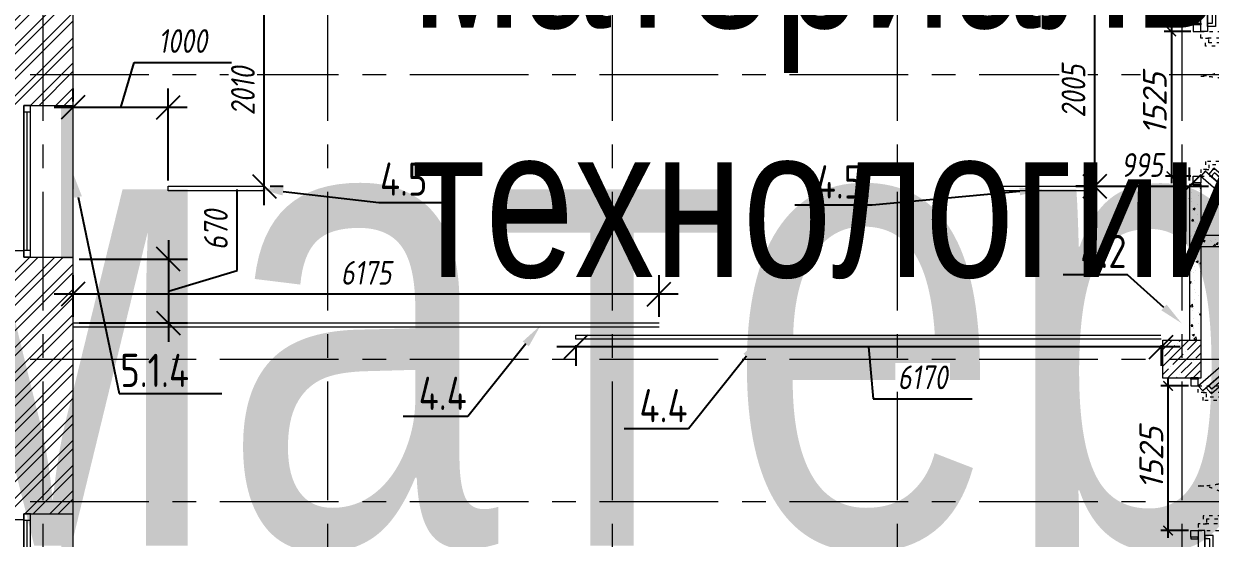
# Model space of a CAD drawing. Header units: millimetres. Extents: x -39 to 9534995, y -146829 to 289341.
# Drawn here: x 539500 to 552001, y -32299 to -26874 of the extents above; entities that cross this region are included whole.
import ezdxf
from ezdxf import colors
from ezdxf.entities.mleader import LeaderData, LeaderLine
from ezdxf.enums import TextEntityAlignment as Align
from ezdxf.math import Vec2, Vec3

# ---------------------------------------------------------------- set-up
doc = ezdxf.new("R2018")
doc.units = ezdxf.units.MM
doc.linetypes.add('ACAD_ISO03W100', pattern=[30, 12, -18])
doc.linetypes.add('CENTER', pattern=[2, 1.25, -0.25, 0.25, -0.25])
for name, color, linetype, lineweight in [('_TEXT', 7, 'Continuous', 30), ('АР_Двери', 7, 'Continuous', 0), ('АР_Колонны', 5, 'Continuous', 35), ('АР_Колонны Штрих', 250, 'Continuous', 5), ('АР_Маркер экспликации', 239, 'Continuous', 13), ('АР_Номер помещения', 250, 'Continuous', 9), ('АР_Окна', 4, 'Continuous', 9), ('АР_Оси', 7, 'Continuous', 25), ('АР_Отметки', 7, 'Continuous', 5), ('АР_Перегородки газоблок', 165, 'Continuous', 30), ('АР_Перегородки газоблок_Штрих', 165, 'Continuous', 5), ('АР_Сущ Несущая стена', 250, 'Continuous', 50), ('АР_Штриховка кирпич', 250, 'Continuous', 9)]:
    doc.layers.add(name, color=color, linetype=linetype, lineweight=lineweight)
for name, color, linetype in [('A-HATCH-FACADE', 7, 'Continuous'), ('EI_DIMS_DETAIL', 7, 'Continuous'), ('АР_новое окно', 160, 'Continuous')]:
    doc.layers.add(name, color=color, linetype=linetype)
doc.layers.add('АР_Названия помещений', color=124, linetype='Continuous', lineweight=5, plot=False)
doc.layers.add('АР_Помещения_площадь', color=19, linetype='Continuous', lineweight=9, plot=False)
doc.styles.add('ISOCPEUR', font='', dxfattribs={"height": 250})
doc.styles.get("Standard").update_dxf_attribs({"font": 'GOST.TTF'})
doc.styles.add('ГОСТ 2.304', font='CS_Gost2304.shx', dxfattribs={"oblique": 10})
doc.styles.get('ISOCPEUR').set_extended_font_data('ISOCPEUR', italic=True)
doc.dimstyles.new('R_100', dxfattribs={"dimtxt": 250, "dimasz": 100, "dimexe": 75, "dimexo": 25, "dimgap": 50, "dimtad": 1, "dimdec": 0, "dimrnd": 5, "dimzin": 0, "dimdsep": 46, "dimtxsty": 'ISOCPEUR', "dimblk": 'ARCHTICK', "dimcen": 0, "dimdle": 75, "dimclrd": 256, "dimclre": 256, "dimclrt": 256, "dimadec": 0, "dimazin": 0, "dimtfac": 2, "dimtdec": 0, "dimtofl": 0, "dimtmove": 1, "dimatfit": 3, "dimfxl": 1, "dimtvp": 3, "dimtfill": 1, "dimtolj": 1, "dimtzin": 0, "dimarcsym": 0})
doc.dimstyles.new('СПДС', dxfattribs={"dimscale": 100, "dimtxt": 2.5, "dimasz": 2.5, "dimexe": 2, "dimexo": 0.625, "dimgap": 1, "dimtad": 1, "dimdec": 0, "dimrnd": 5, "dimtxsty": 'ГОСТ 2.304', "dimblk": 'OBLIQUE', "dimblk1": 'OBLIQUE', "dimblk2": 'OBLIQUE', "dimcen": 2.5, "dimdle": 2, "dimadec": 0, "dimazin": 2, "dimtfac": 0.75, "dimtdec": 4, "dimtmove": 1, "dimatfit": 3, "dimfxl": 1, "dimtfill": 1, "dimtolj": 1, "dimarcsym": 1})
pattern_1 = [(45, (-411545.8, 33812.46), (-132.58252, 132.58252), []), (45, (-411457.41, 33812.46), (-132.58252, 132.58252), [])]
pattern_2 = [(50, (616996.56, -131010.33), (215.17805, -18.82564), [22.5, -247.5]), (355, (616996.56, -131010.33), (-41.6254, 225.65764), [18, -198]), (100.45144, (617014.5, -131011.9), (173.55265, 206.832), [19.12206, -210.34263]), (46.1842, (616996.56, -130950.33), (320.1724, -49.6558), [33.75, -371.25]), (96.63564, (617023.24, -130954.47), (280.3986, 292.2356), [28.6831, -315.5141]), (351.18416, (616996.56, -130950.33), (280.3986, 292.2356), [27, -297]), (21, (617026.56, -130965.33), (179.07212, -120.78567), [22.5, -247.5]), (326, (617026.56, -130965.33), (72.9946, 217.545), [18, -198]), (71.45144, (617041.48, -130975.4), (252.0667, 96.75935), [19.12206, -210.34263]), (37.5, (616996.56, -131010.33), (3.647957, 99.868156), [0, -195.6, 0, -201, 0, -198.75]), (7.5, (616996.56, -131010.33), (78.92086, 118.32351), [0, -114.6, 0, -191.1, 0, -75.75]), (327.5, (616929.66, -131010.33), (160.14673, -6.76646), [0, -75, 0, -234, 0, -310.5]), (317.5, (616899.66, -131010.33), (174.95585, 30.0315), [0, -97.5, 0, -155.4, 0, -220.5])]

# ---------------------------------------------------------------- blocks, each defined once
blk = doc.blocks.new('*U108')
at = {"layer": 'АР_новое окно', "lineweight": 9}
for p, q in [((0, 3800), (-70, 3800)), ((-70, 3800), (-70, 0)), ((-70, 0), (-70, 3800)), ((0, 3800), (0, 0)), ((0, 3730), (-70, 3730)), ((-35, 3730), (-35, 70)), ((0, 70), (-70, 70)), ((0, 0), (-70, 0))]:
    blk.add_line(p, q, dxfattribs=at)
blk = doc.blocks.new('*U109')
at = {"layer": 'АР_новое окно', "lineweight": 9}
for p, q in [((0, 1600), (-70, 1600)), ((-70, 1600), (-70, 0)), ((-70, 0), (-70, 1600)), ((0, 1530), (-70, 1530)), ((-35, 1530), (-35, 70)), ((0, 1600), (0, 0)), ((0, 70), (-70, 70)), ((0, 0), (-70, 0))]:
    blk.add_line(p, q, dxfattribs=at)
blk = doc.blocks.new('_DotSmall')
at = {"color": 0, "linetype": 'ByBlock', "const_width": 0.5}
blk.add_lwpolyline([(-0.0625, 0, 1), (0.0625, 0, 1)], format="xyb", close=True, dxfattribs=at)
blk = doc.blocks.new('*U86')
at = {"color": 7, "style": 'ISOCPEUR', "width": 0.7, "flags": 1}
blk.add_attdef('КАТЕГОРИЯ', (-499, -2092), '', height=250, dxfattribs=at)
at = {"layer": 'АР_Номер помещения', "color": 7, "style": 'ISOCPEUR', "width": 0.7}
blk.add_attdef('НОМЕР_ПОМЕЩЕНИЯ', text='', height=300, dxfattribs=at).set_placement((-13875, 6638), align=Align.MIDDLE_CENTER)
at = {"layer": 'АР_Помещения_площадь', "color": 7, "lineweight": 30, "width": 0.7, "flags": 104}
blk.add_attdef('ИМЯ_ПОМЕЩЕНИЯ', text='', height=100, dxfattribs=at).set_placement((158, 1217), align=Align.MIDDLE_CENTER)
at = {"layer": 'АР_Помещения_площадь', "color": 7, "style": 'ISOCPEUR', "width": 0.7}
blk.add_attdef('ПЛОЩАДЬ_ПОМЕЩЕНИЯ', text='', height=200, dxfattribs=at).set_placement((-12655, 408), align=Align.MIDDLE_RIGHT)
blk = doc.blocks.new('*U87')
at = {"layer": 'АР_Номер помещения', "color": 7}
blk.add_circle((-16065, 2966), 400, dxfattribs=at)
at = {"layer": 'АР_Помещения_площадь', "color": 7}
blk.add_line((-14147, 255), (-14570, 255), dxfattribs=at)
at = {"color": 7, "style": 'ISOCPEUR', "width": 0.7, "flags": 1}
blk.add_attdef('КАТЕГОРИЯ', (-499, -2092), '', height=250, dxfattribs=at)
at = {"layer": 'АР_Номер помещения', "color": 7, "style": 'ISOCPEUR', "width": 0.7}
blk.add_attdef('НОМЕР_ПОМЕЩЕНИЯ', text='', height=300, dxfattribs=at).set_placement((-16065, 2966), align=Align.MIDDLE_CENTER)
at = {"layer": 'АР_Помещения_площадь', "color": 7, "lineweight": 30, "width": 0.7, "flags": 104}
blk.add_attdef('ИМЯ_ПОМЕЩЕНИЯ', text='', height=100, dxfattribs=at).set_placement((158, 1217), align=Align.MIDDLE_CENTER)
at = {"layer": 'АР_Помещения_площадь', "color": 7, "style": 'ISOCPEUR', "width": 0.7}
blk.add_attdef('ПЛОЩАДЬ_ПОМЕЩЕНИЯ', text='', height=200, dxfattribs=at).set_placement((-14142, 502), align=Align.MIDDLE_RIGHT)
blk = doc.blocks.new('1700-2')
for points in [[(-155, 1934), (-155, 1563), (-70, 1563), (-70, 1934)], [(-120, 1899), (-120, 1598), (-70, 1598), (-70, 1899)], [(-70, 1984), (-70, 1513), (0, 1513), (0, 1984)], [(-84, 7), (-804, -619), (-860, -555), (-139, 71)], [(0, -13), (-796, -705), (-842, -652), (-46, 40)], [(-110, -16), (-778, -596), (-810, -559), (-143, 22)]]:
    blk.add_lwpolyline(points, close=True)
at = {"linetype": 'ACAD_ISO03W100', "ltscale": 3}
for points in [[(-471, 1443), (0, 1443), (0, 1513), (-471, 1513)], [(0, -13), (-1055, -13), (-1055, 57), (0, 57)]]:
    blk.add_lwpolyline(points, close=True, dxfattribs=at)
for points in [[(80, 1600), (0, 1600), (0, 1583), (80, 1583), (80, 1600)], [(0, 1583), (80, 1583), (80, 1513), (50, 1513), (50, 1513), (0, 1513), (0, 1583)], [(0, -83), (80, -83), (80, -13), (50, -13), (50, -13), (0, -13), (0, -83)], [(80, -100), (0, -100), (0, -83), (80, -83), (80, -100)]]:
    blk.add_lwpolyline(points)
for points in [[(-386, 1443), (-421, 1443), (-421, 1358), (-50, 1358), (-50, 1443), (-85, 1443)], [(-386, 1443), (-386, 1393), (-85, 1393), (-85, 1443)], [(-970, 57), (-1005, 57), (-1005, 142), (-50, 142), (-50, 57), (-85, 57)], [(-970, 57), (-970, 107), (-85, 107), (-85, 57)]]:
    blk.add_lwpolyline(points, dxfattribs=at)
for centre, radius, start, end in [((0, 1513), 471, 98.5242, 270), ((0, -13), 1055, 90, 221)]:
    blk.add_arc(centre, radius, start, end, dxfattribs=at)
blk = doc.blocks.new('_ARCHTICK')
at = {"color": 0, "linetype": 'ByBlock', "const_width": 0.15}
blk.add_lwpolyline([(-0.5, -0.5), (0.5, 0.5)], dxfattribs=at)
blk = doc.blocks.new('*D106')
at = {"layer": '_TEXT', "lineweight": -2, "ltscale": 500, "transparency": 16777216}
for p, q in [((551796, -26955), (551516, -26955)), ((551591, -26880), (551591, -28556)), ((551796, -28481), (551516, -28481))]:
    blk.add_line(p, q, dxfattribs=at)
at = {"layer": 'Defpoints', "color": 0, "lineweight": 9, "ltscale": 500, "transparency": 16777216}
for p in [(551821, -26955), (551591, -28481), (551821, -28481)]:
    blk.add_point(p, dxfattribs=at)
at = {"layer": '_TEXT', "lineweight": -2, "ltscale": 500, "transparency": 16777216, "xscale": 100, "yscale": 100, "zscale": 100}
for p, rotation in [((551591, -26955), 90), ((551591, -28481), 270)]:
    blk.add_blockref('_ARCHTICK', p, dxfattribs=dict(at, rotation=rotation))
at = {"layer": '_TEXT', "lineweight": 9, "ltscale": 500, "transparency": 16777216, "insert": (551416, -27718), "char_height": 250, "attachment_point": 5, "rotation": 90, "style": 'ISOCPEUR', "bg_fill": 3, "box_fill_scale": 1.1, "bg_fill_color": 256, "bg_fill_true_color": 13158600, "bg_fill_transparency": 0}
blk.add_mtext('\\A1;1525', dxfattribs=at)
blk = doc.blocks.new('*D107')
at = {"layer": '_TEXT', "lineweight": -2, "ltscale": 500, "transparency": 16777216}
for p, q in [((551555, -30617), (551555, -32293)), ((551770, -30692), (551480, -30692)), ((551770, -32218), (551480, -32218))]:
    blk.add_line(p, q, dxfattribs=at)
at = {"layer": 'Defpoints', "color": 0, "lineweight": 9, "ltscale": 500, "transparency": 16777216}
for p in [(551795, -30692), (551555, -32218), (551795, -32218)]:
    blk.add_point(p, dxfattribs=at)
at = {"layer": '_TEXT', "lineweight": -2, "ltscale": 500, "transparency": 16777216, "xscale": 100, "yscale": 100, "zscale": 100}
for p, rotation in [((551555, -30692), 90), ((551555, -32218), 270)]:
    blk.add_blockref('_ARCHTICK', p, dxfattribs=dict(at, rotation=rotation))
at = {"layer": '_TEXT', "lineweight": 9, "ltscale": 500, "transparency": 16777216, "insert": (551380, -31455), "char_height": 250, "attachment_point": 5, "rotation": 90, "style": 'ISOCPEUR', "bg_fill": 3, "box_fill_scale": 1.1, "bg_fill_color": 256, "bg_fill_true_color": 13158600, "bg_fill_transparency": 0}
blk.add_mtext('\\A1;1525', dxfattribs=at)
blk = doc.blocks.new('_Oblique')
at = {"color": 0, "linetype": 'ByBlock', "lineweight": -2}
blk.add_line((-0.5, -0.5), (0.5, 0.5), dxfattribs=at)
blk = doc.blocks.new('*D117')
at = {"layer": 'Defpoints', "color": 0, "lineweight": 9, "ltscale": 100, "transparency": 16777216}
for p in [(540020, -29725), (540020, -30028), (546194, -30026)]:
    blk.add_point(p, dxfattribs=at)
at = {"layer": 'EI_DIMS_DETAIL', "color": 0, "lineweight": -2, "ltscale": 100, "transparency": 16777216}
for p, q in [((540020, -29965), (540020, -29525)), ((546194, -29963), (546194, -29525)), ((546394, -29725), (539820, -29725))]:
    blk.add_line(p, q, dxfattribs=at)
at = {"layer": 'EI_DIMS_DETAIL', "color": 0, "lineweight": -2, "ltscale": 100, "transparency": 16777216, "xscale": 250, "yscale": 250, "zscale": 250, "rotation": 180}
blk.add_blockref('_Oblique', (540020, -29725), dxfattribs=at)
at = {"layer": 'EI_DIMS_DETAIL', "color": 0, "lineweight": -2, "ltscale": 100, "transparency": 16777216, "xscale": 250, "yscale": 250, "zscale": 250}
blk.add_blockref('_Oblique', (546194, -29725), dxfattribs=at)
at = {"layer": 'EI_DIMS_DETAIL', "color": 0, "lineweight": 9, "ltscale": 100, "transparency": 16777216, "insert": (543107, -29500), "char_height": 250, "attachment_point": 5, "style": 'ГОСТ 2.304', "bg_fill": 3, "box_fill_scale": 1.1, "bg_fill_color": 256, "bg_fill_true_color": 13158600, "bg_fill_transparency": 0}
blk.add_mtext('\\A1;6175', dxfattribs=at)
blk = doc.blocks.new('*D118')
at = {"layer": 'Defpoints', "color": 0, "lineweight": 9, "ltscale": 100, "transparency": 16777216}
for p in [(545315, -30201), (551483, -30201), (545315, -30281)]:
    blk.add_point(p, dxfattribs=at)
at = {"layer": 'EI_DIMS_DETAIL', "color": 0, "lineweight": -2, "ltscale": 100, "transparency": 16777216}
for p, q in [((551683, -30281), (545115, -30281)), ((545315, -30264), (545315, -30481)), ((548399, -30281), (548448, -30827)), ((551483, -30264), (551483, -30481)), ((548448, -30827), (549492, -30827))]:
    blk.add_line(p, q, dxfattribs=at)
at = {"layer": 'EI_DIMS_DETAIL', "color": 0, "lineweight": -2, "ltscale": 100, "transparency": 16777216, "xscale": 250, "yscale": 250, "zscale": 250, "rotation": 180}
blk.add_blockref('_Oblique', (545315, -30281), dxfattribs=at)
at = {"layer": 'EI_DIMS_DETAIL', "color": 0, "lineweight": -2, "ltscale": 100, "transparency": 16777216, "xscale": 250, "yscale": 250, "zscale": 250}
blk.add_blockref('_Oblique', (551483, -30281), dxfattribs=at)
at = {"layer": 'EI_DIMS_DETAIL', "color": 0, "lineweight": 9, "ltscale": 100, "transparency": 16777216, "insert": (548970, -30602), "char_height": 250, "attachment_point": 5, "style": 'ГОСТ 2.304', "bg_fill": 3, "box_fill_scale": 1.1, "bg_fill_color": 256, "bg_fill_true_color": 13158600, "bg_fill_transparency": 0}
blk.add_mtext('\\A1;6170', dxfattribs=at)
blk = doc.blocks.new('*D119')
at = {"layer": 'Defpoints', "color": 0, "lineweight": 9, "ltscale": 100, "transparency": 16777216}
for p in [(540020, -29356), (540021, -30028), (541024, -30028)]:
    blk.add_point(p, dxfattribs=at)
at = {"layer": 'EI_DIMS_DETAIL', "color": 0, "lineweight": -2, "ltscale": 100, "transparency": 16777216}
for p, q in [((541749, -29474), (541749, -28621)), ((541024, -29156), (541024, -30228)), ((540083, -29356), (541224, -29356)), ((541024, -29692), (541749, -29474)), ((540083, -30028), (541224, -30028))]:
    blk.add_line(p, q, dxfattribs=at)
at = {"layer": 'EI_DIMS_DETAIL', "color": 0, "lineweight": -2, "ltscale": 100, "transparency": 16777216, "xscale": 250, "yscale": 250, "zscale": 250}
for p, rotation in [((541024, -29356), 90), ((541024, -30028), 270)]:
    blk.add_blockref('_Oblique', p, dxfattribs=dict(at, rotation=rotation))
at = {"layer": 'EI_DIMS_DETAIL', "color": 0, "lineweight": 9, "ltscale": 100, "transparency": 16777216, "insert": (541524, -29048), "char_height": 250, "attachment_point": 5, "rotation": 90, "style": 'ГОСТ 2.304', "bg_fill": 3, "box_fill_scale": 1.1, "bg_fill_color": 256, "bg_fill_true_color": 13158600, "bg_fill_transparency": 0}
blk.add_mtext('\\A1;670', dxfattribs=at)
blk = doc.blocks.new('*D121')
at = {"layer": 'Defpoints', "color": 0, "lineweight": 9, "ltscale": 100, "transparency": 16777216}
for p in [(550784, -28587), (551781, -28588), (551781, -28588)]:
    blk.add_point(p, dxfattribs=at)
at = {"layer": 'EI_DIMS_DETAIL', "color": 0, "lineweight": -2, "ltscale": 100, "transparency": 16777216}
for p, q in [((551781, -28526), (551781, -28388)), ((550584, -28588), (551981, -28588)), ((550784, -28649), (550784, -28788))]:
    blk.add_line(p, q, dxfattribs=at)
at = {"layer": 'EI_DIMS_DETAIL', "color": 0, "lineweight": -2, "ltscale": 100, "transparency": 16777216, "xscale": 250, "yscale": 250, "zscale": 250, "rotation": 180}
blk.add_blockref('_Oblique', (550784, -28588), dxfattribs=at)
at = {"layer": 'EI_DIMS_DETAIL', "color": 0, "lineweight": -2, "ltscale": 100, "transparency": 16777216, "xscale": 250, "yscale": 250, "zscale": 250}
blk.add_blockref('_Oblique', (551781, -28588), dxfattribs=at)
at = {"layer": 'EI_DIMS_DETAIL', "color": 0, "lineweight": 9, "ltscale": 100, "transparency": 16777216, "insert": (551282, -28363), "char_height": 250, "attachment_point": 5, "style": 'ГОСТ 2.304', "bg_fill": 3, "box_fill_scale": 1.1, "bg_fill_color": 256, "bg_fill_true_color": 13158600, "bg_fill_transparency": 0}
blk.add_mtext('\\A1;995', dxfattribs=at)
blk = doc.blocks.new('*D122')
at = {"layer": 'Defpoints', "color": 0, "lineweight": 9, "ltscale": 100, "transparency": 16777216}
for p in [(550784, -26582), (550784, -26582), (550784, -28587)]:
    blk.add_point(p, dxfattribs=at)
at = {"layer": 'EI_DIMS_DETAIL', "color": 0, "lineweight": -2, "ltscale": 100, "transparency": 16777216}
for p, q in [((550784, -28787), (550784, -26382)), ((550721, -26582), (550584, -26582)), ((550721, -28587), (550584, -28587))]:
    blk.add_line(p, q, dxfattribs=at)
at = {"layer": 'EI_DIMS_DETAIL', "color": 0, "lineweight": -2, "ltscale": 100, "transparency": 16777216, "xscale": 250, "yscale": 250, "zscale": 250}
for p, rotation in [((550784, -26582), 90), ((550784, -28587), 270)]:
    blk.add_blockref('_Oblique', p, dxfattribs=dict(at, rotation=rotation))
at = {"layer": 'EI_DIMS_DETAIL', "color": 0, "lineweight": 9, "ltscale": 100, "transparency": 16777216, "insert": (550559, -27584), "char_height": 250, "attachment_point": 5, "rotation": 90, "style": 'ГОСТ 2.304', "bg_fill": 3, "box_fill_scale": 1.1, "bg_fill_color": 256, "bg_fill_true_color": 13158600, "bg_fill_transparency": 0}
blk.add_mtext('\\A1;2005', dxfattribs=at)
blk = doc.blocks.new('*D123')
at = {"layer": 'Defpoints', "color": 0, "lineweight": 9, "ltscale": 100, "transparency": 16777216}
for p in [(542033, -26579), (542034, -26579), (542033, -28587)]:
    blk.add_point(p, dxfattribs=at)
at = {"layer": 'EI_DIMS_DETAIL', "color": 0, "lineweight": -2, "ltscale": 100, "transparency": 16777216}
for p, q in [((542034, -28787), (542034, -26379)), ((542095, -26579), (542234, -26579)), ((542095, -28587), (542234, -28587))]:
    blk.add_line(p, q, dxfattribs=at)
at = {"layer": 'EI_DIMS_DETAIL', "color": 0, "lineweight": -2, "ltscale": 100, "transparency": 16777216, "xscale": 250, "yscale": 250, "zscale": 250}
for p, rotation in [((542034, -26579), 90), ((542034, -28587), 270)]:
    blk.add_blockref('_Oblique', p, dxfattribs=dict(at, rotation=rotation))
at = {"layer": 'EI_DIMS_DETAIL', "color": 0, "lineweight": 9, "ltscale": 100, "transparency": 16777216, "insert": (541809, -27583), "char_height": 250, "attachment_point": 5, "rotation": 90, "style": 'ГОСТ 2.304', "bg_fill": 3, "box_fill_scale": 1.1, "bg_fill_color": 256, "bg_fill_true_color": 13158600, "bg_fill_transparency": 0}
blk.add_mtext('\\A1;2010', dxfattribs=at)
blk = doc.blocks.new('*D124')
at = {"layer": 'Defpoints', "color": 0, "lineweight": 9, "ltscale": 100, "transparency": 16777216}
for p in [(540020, -27756), (540020, -27756), (541022, -28587)]:
    blk.add_point(p, dxfattribs=at)
at = {"layer": 'EI_DIMS_DETAIL', "color": 0, "lineweight": -2, "ltscale": 100, "transparency": 16777216}
for p, q in [((540521, -27756), (540664, -27281)), ((540664, -27281), (541687, -27281)), ((540020, -27693), (540020, -27556)), ((541022, -28525), (541022, -27556)), ((541222, -27756), (539820, -27756))]:
    blk.add_line(p, q, dxfattribs=at)
at = {"layer": 'EI_DIMS_DETAIL', "color": 0, "lineweight": -2, "ltscale": 100, "transparency": 16777216, "xscale": 250, "yscale": 250, "zscale": 250, "rotation": 180}
blk.add_blockref('_Oblique', (540020, -27756), dxfattribs=at)
at = {"layer": 'EI_DIMS_DETAIL', "color": 0, "lineweight": -2, "ltscale": 100, "transparency": 16777216, "xscale": 250, "yscale": 250, "zscale": 250}
blk.add_blockref('_Oblique', (541022, -27756), dxfattribs=at)
at = {"layer": 'EI_DIMS_DETAIL', "color": 0, "lineweight": 9, "ltscale": 100, "transparency": 16777216, "insert": (541175, -27056), "char_height": 250, "attachment_point": 5, "style": 'ГОСТ 2.304', "bg_fill": 3, "box_fill_scale": 1.1, "bg_fill_color": 256, "bg_fill_true_color": 13158600, "bg_fill_transparency": 0}
blk.add_mtext('\\A1;1000', dxfattribs=at)

msp = doc.modelspace()

# ---------------------------------------------------------------- hatches: boundary and pattern name
at = {"layer": 'A-HATCH-FACADE', "lineweight": 9}
h = msp.add_hatch(dxfattribs=at)
h.set_pattern_fill('ANGLE', color=30, angle=-90)
h.set_pattern_definition([(270, (-187441.692, 799505.3456), (6.985, -1e-15), [5.08, -1.905]), (360, (-187441.692, 799505.3456), (2e-15, 6.985), [5.08, -1.905])])
h.paths.add_polyline_path([(540014.5, -32060.4), (540014.5, -35860.4), (539895.8, -35860.4), (539895.8, -32060.4)])
at = {"layer": 'АР_Колонны Штрих', "lineweight": 9, "ltscale": 100}
h = msp.add_hatch(dxfattribs=at)
h.set_pattern_fill('ANSI35', color=256, scale=500)
h.set_pattern_definition([(45, (-405551.3, 9661.83), (-88.388348, 88.388348), []), (45, (-405462.91, 9661.83), (-88.388348, 88.388348), [156.25, -31.25, 0, -31.25])])
h.paths.add_polyline_path([(551900.8, -30209.6), (551500.8, -30209.6), (551500.8, -30609.6), (551900.8, -30609.6)])
at = {"layer": 'АР_Перегородки газоблок_Штрих', "lineweight": 9, "ltscale": 100}
h = msp.add_hatch(dxfattribs=at)
h.set_pattern_fill('AR-CONC', color=256, scale=30)
h.set_pattern_definition(pattern_2)
h.paths.add_polyline_path([(551900.8, -28567.7), (551780.8, -28567.7), (551780.8, -30209.6), (551900.8, -30209.6)])
h = msp.add_hatch(dxfattribs=at)
h.set_pattern_fill('AR-CONC', color=256, scale=30)
h.set_pattern_definition(pattern_2)
h.paths.add_polyline_path([(551900.8, -29103.8), (551900.8, -29223.8), (552582.3, -29223.8), (552582.3, -29103.8)])
at = {"layer": 'АР_Штриховка кирпич', "lineweight": 9, "ltscale": 100}
h = msp.add_hatch(dxfattribs=at)
h.set_pattern_fill('ANSI32', color=256, scale=500)
h.set_pattern_definition(pattern_1)
h.paths.add_polyline_path([(540020.8, -24667.8), (539380.8, -24667.8), (539380.7, -27734.9), (540020.7, -27734.9)])
h = msp.add_hatch(dxfattribs=at)
h.set_pattern_fill('ANSI32', color=256, scale=500)
h.set_pattern_definition(pattern_1)
h.paths.add_polyline_path([(540020.7, -29334.9), (539380.7, -29334.9), (539380.8, -32039.6), (540020.8, -32039.6)])

# ---------------------------------------------------------------- linework, layer by layer
at = {"lineweight": 9, "ltscale": 100}
for points in [[(541022.5, -28587.3), (542032.9, -28587.3), (542032.9, -28637.3), (541022.5, -28637.3)], [(549773.1, -28587), (550783.5, -28587), (550783.5, -28637), (549773.1, -28637)]]:
    msp.add_lwpolyline(points, close=True, dxfattribs=at)
at = {"lineweight": 9}
for points in [[(540020.4, -30027.9), (540020.4, -30027.9), (546194, -30025.6)], [(540020.4, -30070.6), (540020.4, -30070.6), (546194, -30070.6)], [(551482.7, -30201.1), (545315.2, -30201.1), (545315.2, -30155.9), (551480.5, -30155.9)]]:
    msp.add_lwpolyline(points, dxfattribs=at)
at = {"layer": 'АР_Колонны', "lineweight": 9, "ltscale": 100}
msp.add_lwpolyline([(551500.8, -30209.6), (551900.8, -30209.6), (551900.8, -30609.6), (551500.8, -30609.6)], close=True, dxfattribs=at)
at = {"layer": 'АР_Окна', "lineweight": 9, "ltscale": 100}
for p, q in [((540020.7, -29334.9), (540020.7, -27734.9)), ((540020.7, -35839.6), (540020.7, -32039.6))]:
    msp.add_line(p, q, dxfattribs=at)
at = {"layer": 'АР_Оси', "linetype": 'CENTER', "lineweight": 9, "ltscale": 1000}
for p, q in [((539700.8, 3352.8), (539700.8, -52379.5)), ((542700.8, 3352.8), (542700.8, -52379.5)), ((545700.8, 3352.8), (545700.8, -52379.5)), ((548700.8, 3352.8), (548700.8, -52379.5)), ((551700.8, 3352.8), (551700.8, -52379.5)), ((527567.1, -27409.6), (610745.5, -27409.6)), ((527567.1, -30409.6), (610745.5, -30409.6)), ((527567.1, -31909.6), (610745.5, -31909.6))]:
    msp.add_line(p, q, dxfattribs=at)
at = {"layer": 'АР_Перегородки газоблок', "lineweight": 9, "ltscale": 100}
msp.add_line((551900.8, -29223.8), (552582.3, -29223.8), dxfattribs=at)
for points in [[(551780.8, -28567.7), (551780.8, -30209.6)], [(551900.8, -28567.7), (551780.8, -28567.7)], [(551900.8, -28567.7), (551900.8, -30209.6)], [(551900.8, -29103.8), (552582.3, -29103.8)]]:
    msp.add_lwpolyline(points, dxfattribs=at)
at = {"layer": 'АР_Сущ Несущая стена', "lineweight": 9, "ltscale": 100}
for p, q in [((540020.7, -27734.9), (540020.7, -24159.6)), ((539499.6, -27734.9), (540020.7, -27734.9)), ((539499.6, -27799.9), (539499.6, -27734.9)), ((539499.6, -29269.9), (539380.7, -29269.9)), ((539499.6, -29334.9), (539499.6, -29269.9)), ((539499.6, -29334.9), (540020.7, -29334.9)), ((540020.7, -32039.6), (540020.7, -29334.9)), ((539499.6, -32104.6), (539380.7, -32104.6)), ((539499.6, -32039.6), (540020.7, -32039.6)), ((539499.6, -32039.6), (540020.7, -32039.6)), ((539499.6, -32039.6), (540020.7, -32039.6)), ((539499.6, -32104.6), (539499.6, -32039.6))]:
    msp.add_line(p, q, dxfattribs=at)
at = {"layer": 'АР_Сущ Несущая стена', "color": 4, "lineweight": 9, "ltscale": 100}
for p, q in [((539499.6, -29334.9), (539499.6, -27734.9)), ((539499.6, -35839.6), (539499.6, -32039.6))]:
    msp.add_line(p, q, dxfattribs=at)

# ---------------------------------------------------------------- block references
at = {"layer": 'АР_Двери', "lineweight": 9, "ltscale": 100, "xscale": -1}
msp.add_blockref('1700-2', (551900.8, -28467.7), dxfattribs=at)
at = {"layer": 'АР_Двери', "lineweight": 9, "ltscale": 100, "rotation": 180}
msp.add_blockref('1700-2', (551874.7, -30704.8), dxfattribs=at)
at = {"layer": 'АР_Маркер экспликации', "lineweight": 9}
ref = msp.add_blockref('*U86', (551824.8, -24137.9), dxfattribs=at)
lines = msp.add_mtext('\\W0.8000;Кабинет материальной технологии тип 2', dxfattribs={"layer": 'АР_Названия помещений', "insert": (537990.5, -19330.2), "char_height": 4891.956, "width": 926.94, "attachment_point": 1})
ref.add_attrib('ИМЯ_ПОМЕЩЕНИЯ', '', (537990.5, -19330.2), dxfattribs={"flags": 104}).embed_mtext(lines)
ref = msp.add_blockref('*U87', (559504.3, -24562.5), dxfattribs=at)
ref.add_attrib('НОМЕР_ПОМЕЩЕНИЯ', '233', dxfattribs={"layer": 'АР_Номер помещения', "color": 7, "height": 300, "style": 'ISOCPEUR', "width": 0.7}).set_placement((543439.6, -21596.3), align=Align.MIDDLE_CENTER)
lines = msp.add_mtext('\\W0.8000;Кладовая кабинета материальной технологии', dxfattribs={"layer": 'АР_Названия помещений', "insert": (543588.1, -20082.3), "char_height": 1576.782, "width": 926.94, "attachment_point": 1})
ref.add_attrib('ИМЯ_ПОМЕЩЕНИЯ', '', (543588.1, -20082.3), dxfattribs={"flags": 104}).embed_mtext(lines)
ref.add_attrib('ПЛОЩАДЬ_ПОМЕЩЕНИЯ', '#####', dxfattribs={"layer": 'АР_Помещения_площадь', "color": 7, "height": 200, "style": 'ISOCPEUR', "width": 0.7}).set_placement((545361.9, -24061), align=Align.MIDDLE_RIGHT)
at = {"layer": 'АР_новое окно', "lineweight": 9, "xscale": -1, "rotation": 180}
for name, p in [('*U109', (539569.6, -27734.9)), ('*U108', (539569.6, -32039.6))]:
    msp.add_blockref(name, p, dxfattribs=at)

# ---------------------------------------------------------------- leaders
at = {"lineweight": 9}
ml = msp.add_multileader_mtext('Standard', dxfattribs=at)
ml.set_content('4.5', color=256)
ml.set_leader_properties()
ml.build(insert=Vec2(0, 0))
ml.multileader.update_dxf_attribs({"text_left_attachment_type": 6, "text_right_attachment_type": 6, "arrow_head_size": 250})
ctx = ml.context
ctx.base_point, ctx.char_height, ctx.arrow_head_size, ctx.plane_origin = Vec3(543250.5, -28756.9, 0), 350, 250, Vec3(544267.7, -28031.7, 0)
ctx.left_attachment, ctx.right_attachment = 6, 6
notes = []
notes.append((ctx, [(0, (1, 1, 0), (543242.5, -28756.9, 0), (1, 0), 8, [(0, [(541982.9, -28615.3, 0)], 0, [])])]))
ctx.mtext.insert, ctx.mtext.flow_direction = Vec3(543252.5, -28336.9, 0), 5
ml = msp.add_multileader_mtext('Standard', dxfattribs=at)
ml.set_content('4.5.', color=256)
ml.set_leader_properties()
ml.build(insert=Vec2(0, 0))
ml.multileader.update_dxf_attribs({"text_left_attachment_type": 6, "text_right_attachment_type": 6, "arrow_head_size": 250})
ctx = ml.context
ctx.base_point, ctx.char_height, ctx.arrow_head_size, ctx.plane_origin = Vec3(547912.7, -28786.6, 0), 350, 250, Vec3(548930, -28061.5, 0)
ctx.left_attachment, ctx.right_attachment, ctx.text_align_type = 6, 6, 2
notes.append((ctx, [(1, (1, 1, 0), (548437.6, -28786.6, 0), (-1, 0), 8, [(0, [(550242, -28619.1, 0)], 0, [])])]))
ctx.mtext.insert, ctx.mtext.alignment, ctx.mtext.flow_direction = Vec3(548427.6, -28366.6, 0), 3, 5
ml = msp.add_multileader_mtext('Standard', dxfattribs=at)
ml.set_content('4.2', color=256)
ml.set_leader_properties()
ml.build(insert=Vec2(0, 0))
ml.multileader.update_dxf_attribs({"text_left_attachment_type": 6, "text_right_attachment_type": 6, "arrow_head_size": 250})
ctx = ml.context
ctx.base_point, ctx.char_height, ctx.arrow_head_size, ctx.plane_origin = Vec3(550651.6, -29519.5, 0), 350, 250, Vec3(550151.7, -29201.7, 0)
ctx.left_attachment, ctx.right_attachment, ctx.text_align_type = 6, 6, 2
notes.append((ctx, [(1, (1, 1, 0), (551128.5, -29519.5, 0), (-1, 0), 8, [(0, [(551698.3, -30031.6, 0)], 0, [])])]))
ctx.mtext.insert, ctx.mtext.alignment, ctx.mtext.flow_direction = Vec3(551118.5, -29099.5, 0), 3, 5
at = {"layer": 'АР_Отметки', "lineweight": 9}
ml = msp.add_multileader_mtext('Standard', dxfattribs=at)
ml.set_content('+2,410', color=256, style='ISOCPEUR')
ml.set_leader_properties(color=256, linetype='Continuous', lineweight=-1)
ml.set_arrow_properties(name='DOTSMALL')
ml.build(insert=Vec2(0, 0))
ml.multileader.update_dxf_attribs({"has_text_frame": 1, "text_left_attachment_type": 4, "text_right_attachment_type": 4, "dogleg_length": 100, "arrow_head_size": 180})
ctx = ml.context
ctx.base_point, ctx.char_height, ctx.arrow_head_size, ctx.landing_gap_size, ctx.plane_origin = Vec3(555750.8, -49314.6), 250, 180, 50, Vec3(553589.6, -49905.9)
ctx.left_attachment, ctx.right_attachment = 4, 4
notes.append((ctx, [(0, (0, 0, 0), (0, 0), (1, 0), 1, [])]))
ctx.mtext.insert, ctx.mtext.width, ctx.mtext.line_spacing_style, ctx.mtext.flow_direction = Vec3(555800.8, -48981.3), 852.697, 2, 5
ml = msp.add_multileader_mtext('Standard', dxfattribs=at)
ml.set_content('+3,950', color=256, style='ISOCPEUR')
ml.set_leader_properties(color=256, linetype='Continuous', lineweight=-1)
ml.set_arrow_properties(name='DOTSMALL')
ml.build(insert=Vec2(0, 0))
ml.multileader.update_dxf_attribs({"has_text_frame": 1, "text_left_attachment_type": 4, "text_right_attachment_type": 4, "dogleg_length": 100, "arrow_head_size": 180})
ctx = ml.context
ctx.base_point, ctx.char_height, ctx.arrow_head_size, ctx.landing_gap_size, ctx.plane_origin = Vec3(554065.1, -54820.3), 250, 180, 50, Vec3(553983.7, -56087.9)
ctx.left_attachment, ctx.right_attachment = 4, 4
notes.append((ctx, [(0, (0, 0, 0), (0, 0), (1, 0), 1, [])]))
ctx.mtext.insert, ctx.mtext.width, ctx.mtext.line_spacing_style, ctx.mtext.flow_direction = Vec3(554115.1, -54487), 852.697, 2, 5
ml = msp.add_multileader_mtext('Standard', dxfattribs=at)
ml.set_content('+2,410', color=256, style='ISOCPEUR')
ml.set_leader_properties(color=256, linetype='Continuous', lineweight=-1)
ml.set_arrow_properties(name='DOTSMALL')
ml.build(insert=Vec2(0, 0))
ml.multileader.update_dxf_attribs({"has_text_frame": 1, "text_left_attachment_type": 4, "text_right_attachment_type": 4, "dogleg_length": 100, "arrow_head_size": 180})
ctx = ml.context
ctx.base_point, ctx.char_height, ctx.arrow_head_size, ctx.landing_gap_size, ctx.plane_origin = Vec3(555750.8, -49314.6), 250, 180, 50, Vec3(553589.6, -49905.9)
ctx.left_attachment, ctx.right_attachment = 4, 4
notes.append((ctx, [(0, (0, 0, 0), (0, 0), (1, 0), 1, [])]))
ctx.mtext.insert, ctx.mtext.width, ctx.mtext.line_spacing_style, ctx.mtext.flow_direction = Vec3(555800.8, -48981.3), 852.697, 2, 5
ml = msp.add_multileader_mtext('Standard', dxfattribs=at)
ml.set_content('+3,950', color=256, style='ISOCPEUR')
ml.set_leader_properties(color=256, linetype='Continuous', lineweight=-1)
ml.set_arrow_properties(name='DOTSMALL')
ml.build(insert=Vec2(0, 0))
ml.multileader.update_dxf_attribs({"has_text_frame": 1, "text_left_attachment_type": 4, "text_right_attachment_type": 4, "dogleg_length": 100, "arrow_head_size": 180})
ctx = ml.context
ctx.base_point, ctx.char_height, ctx.arrow_head_size, ctx.landing_gap_size, ctx.plane_origin = Vec3(554065.1, -54820.3), 250, 180, 50, Vec3(553983.7, -56087.9)
ctx.left_attachment, ctx.right_attachment = 4, 4
notes.append((ctx, [(0, (0, 0, 0), (0, 0), (1, 0), 1, [])]))
ctx.mtext.insert, ctx.mtext.width, ctx.mtext.line_spacing_style, ctx.mtext.flow_direction = Vec3(554115.1, -54487), 852.697, 2, 5
for ctx, leaders in notes:
    for number, flags, end, landing, length, lines in leaders:
        leader = LeaderData()
        leader.index, (leader.has_last_leader_line, leader.has_dogleg_vector, leader.attachment_direction) = number, flags
        leader.last_leader_point, leader.dogleg_vector, leader.dogleg_length = Vec3(end), Vec3(landing), length
        for number, points, colour, breaks in lines:
            line = LeaderLine()
            line.index, line.vertices, line.color, line.breaks = number, Vec3.list(points), colors.encode_raw_color(colour), breaks
            leader.lines.append(line)
        ctx.leaders.append(leader)

# ---------------------------------------------------------------- next in the draw order: dimensions: what is measured, and where the dimension line sits
at = {"layer": '_TEXT', "color": 1, "lineweight": 9, "ltscale": 500}
for base, p1, p2, picture, middle in [((551590.7, -28480.7), (551820.8, -26954.7), (551820.8, -28480.7), '*D106', (551415.7, -27717.7)), ((551554.6, -32217.8), (551794.7, -30691.8), (551794.7, -32217.8), '*D107', (551379.6, -31454.8))]:
    dim = msp.add_linear_dim(base=base, p1=p1, p2=p2, angle=90, dimstyle='R_100', override={"dimpost": '\\X', "dimfxl": 2.5, "dimarcsym": 2}, dxfattribs=at)
    dim.commit()
    dim.dimension.update_dxf_attribs({"geometry": picture, "text_midpoint": middle})
at = {"layer": 'EI_DIMS_DETAIL', "lineweight": 9, "ltscale": 100}
dim = msp.add_linear_dim(base=(540020.4, -29724.6), p1=(546194, -30025.6), p2=(540020.4, -30027.9), dimstyle='СПДС', dxfattribs=at)
dim.commit()
dim.dimension.update_dxf_attribs({"geometry": '*D117', "text_midpoint": (543107.2, -29499.6)})

# ---------------------------------------------------------------- next in the draw order: dimensions: what is measured, and where the dimension line sits
dim = msp.add_linear_dim(base=(551780.6, -28588.4), p1=(550783.5, -28587), p2=(551780.6, -28588.4), dimstyle='СПДС', dxfattribs=at)
dim.commit()
dim.dimension.update_dxf_attribs({"geometry": '*D121', "text_midpoint": (551282, -28363.4)})
dim = msp.add_linear_dim(base=(541023.8, -30027.9), p1=(540020.4, -29355.7), p2=(540020.7, -30027.9), angle=90, dimstyle='СПДС', dxfattribs=at)
dim.commit()
dim.dimension.update_dxf_attribs({"geometry": '*D119', "text_midpoint": (541523.8, -29374.3)})
dim = msp.add_linear_dim(base=(545315.1746, -30280.6254), p1=(551482.6967, -30201.1217), p2=(545315.1746, -30201.1217), dimstyle='СПДС', dxfattribs=at)
dim.commit()
dim.dimension.update_dxf_attribs({"geometry": '*D118', "text_midpoint": (548547.8669, -30827.4016), "dimtype": 160})

# ---------------------------------------------------------------- next in the draw order: leaders
at = {"lineweight": 9}
ml = msp.add_multileader_mtext('Standard', dxfattribs=at)
ml.set_content('4.4', color=256)
ml.set_leader_properties()
ml.build(insert=Vec2(0, 0))
ml.multileader.update_dxf_attribs({"text_left_attachment_type": 6, "text_right_attachment_type": 6, "arrow_head_size": 250})
ctx = ml.context
ctx.base_point, ctx.char_height, ctx.arrow_head_size, ctx.plane_origin = Vec3(543702.7, -31015.8, 0), 350, 250, Vec3(544718.5, -30290.6, 0)
ctx.left_attachment, ctx.right_attachment, ctx.text_align_type = 6, 6, 2
notes = []
notes.append((ctx, [(1, (1, 1, 0), (544177.7, -31015.8, 0), (-1, 0), 8, [(0, [(544944.8, -30054, 0)], 0, [])])]))
ctx.mtext.insert, ctx.mtext.alignment, ctx.mtext.flow_direction = Vec3(544167.7, -30595.8, 0), 3, 5
for ctx, leaders in notes:
    for number, flags, end, landing, length, lines in leaders:
        leader = LeaderData()
        leader.index, (leader.has_last_leader_line, leader.has_dogleg_vector, leader.attachment_direction) = number, flags
        leader.last_leader_point, leader.dogleg_vector, leader.dogleg_length = Vec3(end), Vec3(landing), length
        for number, points, colour, breaks in lines:
            line = LeaderLine()
            line.index, line.vertices, line.color, line.breaks = number, Vec3.list(points), colors.encode_raw_color(colour), breaks
            leader.lines.append(line)
        ctx.leaders.append(leader)

# ---------------------------------------------------------------- next in the draw order: dimensions: what is measured, and where the dimension line sits
at = {"layer": 'EI_DIMS_DETAIL', "lineweight": 9, "ltscale": 100}
for base, p1, p2, picture, middle in [((542034, -26579.3), (542032.9, -28587.3), (542032.9, -26579.3), '*D123', (541809, -27583.3)), ((550783.5, -26581.6), (550783.5, -28587), (550783.5, -26581.6), '*D122', (550558.5, -27584.3))]:
    dim = msp.add_linear_dim(base=base, p1=p1, p2=p2, angle=90, dimstyle='СПДС', dxfattribs=at)
    dim.commit()
    dim.dimension.update_dxf_attribs({"geometry": picture, "text_midpoint": middle})

# ---------------------------------------------------------------- next in the draw order: leaders
at = {"lineweight": 9}
ml = msp.add_multileader_mtext('Standard', dxfattribs=at)
ml.set_content('4.4', color=256)
ml.set_leader_properties()
ml.build(insert=Vec2(0, 0))
ml.multileader.update_dxf_attribs({"text_left_attachment_type": 6, "text_right_attachment_type": 6, "arrow_head_size": 250})
ctx = ml.context
ctx.base_point, ctx.char_height, ctx.arrow_head_size, ctx.plane_origin = Vec3(546028.4, -31145.4, 0), 350, 250, Vec3(547044.2, -30420.3, 0)
ctx.left_attachment, ctx.right_attachment, ctx.text_align_type = 6, 6, 2
notes = []
notes.append((ctx, [(1, (1, 1, 0), (546503.5, -31145.4, 0), (-1, 0), 8, [(0, [(547270.5, -30183.7, 0)], 0, [])])]))
ctx.mtext.insert, ctx.mtext.alignment, ctx.mtext.flow_direction = Vec3(546493.5, -30725.4, 0), 3, 5
for ctx, leaders in notes:
    for number, flags, end, landing, length, lines in leaders:
        leader = LeaderData()
        leader.index, (leader.has_last_leader_line, leader.has_dogleg_vector, leader.attachment_direction) = number, flags
        leader.last_leader_point, leader.dogleg_vector, leader.dogleg_length = Vec3(end), Vec3(landing), length
        for number, points, colour, breaks in lines:
            line = LeaderLine()
            line.index, line.vertices, line.color, line.breaks = number, Vec3.list(points), colors.encode_raw_color(colour), breaks
            leader.lines.append(line)
        ctx.leaders.append(leader)

# ---------------------------------------------------------------- next in the draw order: dimensions: what is measured, and where the dimension line sits
at = {"layer": 'EI_DIMS_DETAIL', "lineweight": 9, "ltscale": 100}
dim = msp.add_linear_dim(base=(540020.4, -27755.7), p1=(541022.5, -28587.3), p2=(540020.4, -27755.7), dimstyle='СПДС', dxfattribs=at)
dim.commit()
dim.dimension.update_dxf_attribs({"geometry": '*D124', "text_midpoint": (540764, -27055.7)})

# ---------------------------------------------------------------- next in the draw order: hatches: boundary and pattern name
at = {"layer": 'A-HATCH-FACADE', "lineweight": 9}
h = msp.add_hatch(dxfattribs=at)
h.set_pattern_fill('ANGLE', color=30, angle=-90)
h.set_pattern_definition([(270, (-187444.908, 806010.0556), (6.985, -1e-15), [5.08, -1.905]), (360, (-187444.908, 806010.0556), (2e-15, 6.985), [5.08, -1.905])])
h.paths.add_polyline_path([(540011.3, -27755.7), (540011.3, -29355.7), (539892.6, -29355.7), (539892.6, -27755.7)])

# ---------------------------------------------------------------- next in the draw order: leaders
at = {"lineweight": 9}
ml = msp.add_multileader_mtext('Standard', dxfattribs=at)
ml.set_content('5.1.4', color=256)
ml.set_leader_properties()
ml.build(insert=Vec2(0, 0))
ml.multileader.update_dxf_attribs({"text_left_attachment_type": 6, "text_right_attachment_type": 6, "arrow_head_size": 250})
ctx = ml.context
ctx.base_point, ctx.char_height, ctx.arrow_head_size, ctx.plane_origin = Vec3(540514.7, -30773.5, -1900), 350, 250, Vec3(540542.4, -29126.7, -1900)
ctx.left_attachment, ctx.right_attachment = 6, 6
notes = []
notes.append((ctx, [(0, (1, 1, 0), (540506.7, -30773.5, -1900), (1, 0), 8, [(0, [(540020.4, -28456, -1900)], 0, [])])]))
ctx.mtext.insert, ctx.mtext.flow_direction = Vec3(540516.7, -30353.5, -1900), 5
for ctx, leaders in notes:
    for number, flags, end, landing, length, lines in leaders:
        leader = LeaderData()
        leader.index, (leader.has_last_leader_line, leader.has_dogleg_vector, leader.attachment_direction) = number, flags
        leader.last_leader_point, leader.dogleg_vector, leader.dogleg_length = Vec3(end), Vec3(landing), length
        for number, points, colour, breaks in lines:
            line = LeaderLine()
            line.index, line.vertices, line.color, line.breaks = number, Vec3.list(points), colors.encode_raw_color(colour), breaks
            leader.lines.append(line)
        ctx.leaders.append(leader)

doc.saveas('drawing.dxf')
